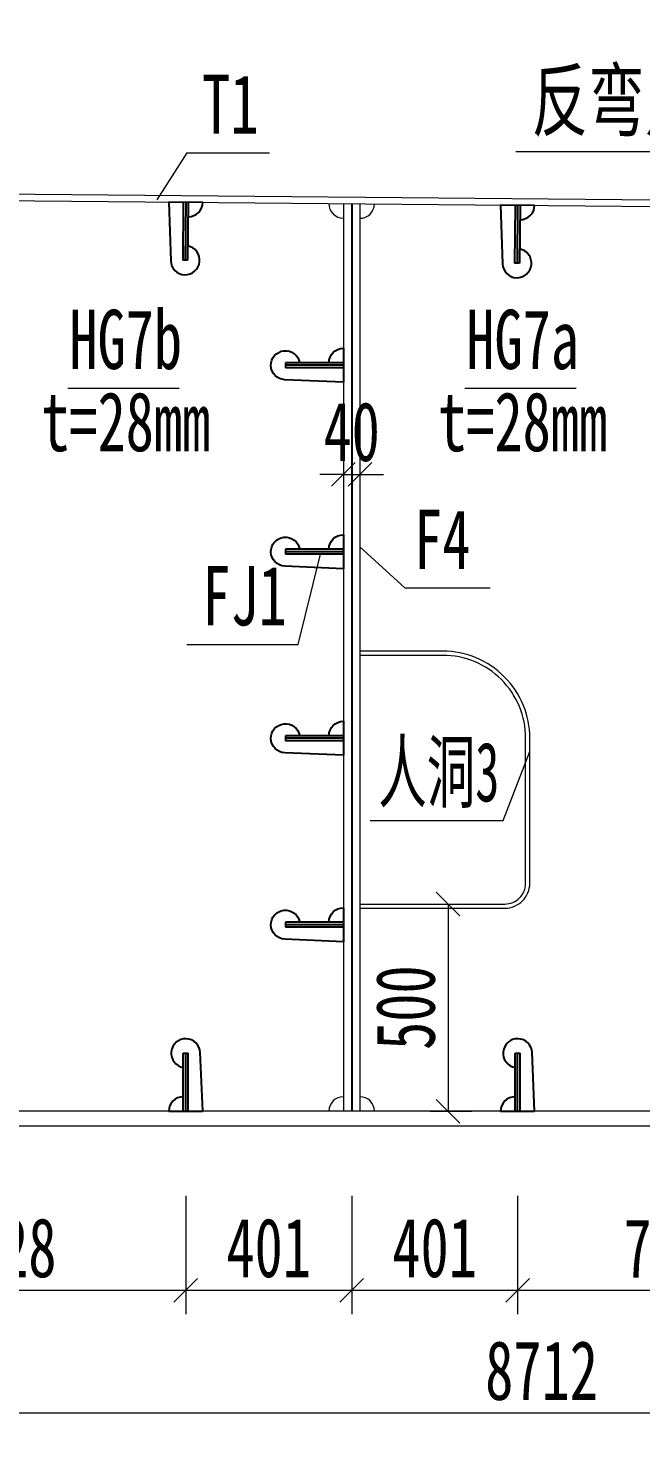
# Model space of a CAD drawing. Header units: millimetres. Extents: x -89049 to 410567, y -307459 to -100425.
# Drawn here: x 200256 to 201735, y -145089 to -141691 of the extents above; entities that cross this region are included whole.
import ezdxf
from ezdxf.enums import TextEntityAlignment as Align

# ---------------------------------------------------------------- set-up
doc = ezdxf.new("R2010")
doc.units = ezdxf.units.MM
doc.layers.get('Defpoints').update_dxf_attribs({"color": 8})
for name, color, linetype, lineweight in [('文字', 7, 'Continuous', 15), ('细实线', 4, 'Continuous', 15), ('钢板粗线', 1, 'Continuous', 25), ('钢板细线', 6, 'Continuous', 15)]:
    doc.layers.add(name, color=color, linetype=linetype, lineweight=lineweight)
doc.styles.add('111', font='', dxfattribs={"width": 0.7})
doc.styles.add('BM_Dim', font='', dxfattribs={"width": 0.85})
doc.styles.get('111').set_extended_font_data('仿宋_GB2312')
doc.styles.get('BM_Dim').set_extended_font_data('仿宋_GB2312')
doc.dimstyles.new('200', dxfattribs={"dimscale": 0, "dimtxt": 2.5, "dimasz": 1, "dimexe": 1, "dimexo": 1, "dimgap": 0.6, "dimtad": 1, "dimdec": 0, "dimdsep": 46, "dimtxsty": '111', "dimblk": 'OBLIQUE', "dimcen": 0, "dimclrd": 4, "dimclre": 4, "dimclrt": 4, "dimadec": 1, "dimazin": 2, "dimtfac": 1, "dimtdec": 0, "dimtix": 1, "dimtmove": 2, "dimatfit": 3, "dimfxl": 4, "dimfxlon": 1, "dimtolj": 1, "dimlwd": -1, "dimlwe": -1, "dimarcsym": 0})

# ---------------------------------------------------------------- blocks, each defined once
blk = doc.blocks.new('_Oblique')
at = {"color": 0, "linetype": 'ByBlock', "lineweight": -2}
blk.add_line((-0.5, -0.5), (0.5, 0.5), dxfattribs=at)
blk = doc.blocks.new('*D3850')
at = {"layer": 'Defpoints', "color": 0}
for p in [(199808.2, -141389.6), (200636.3, -142052), (199808.2, -142116.3)]:
    blk.add_point(p, dxfattribs=at)
at = {"layer": '细实线', "color": 4}
for p, q in [((199808.2, -141618.2), (199808.2, -141332.5)), ((200636.3, -141618.2), (200636.3, -141332.5)), ((200636.3, -141389.6), (199808.2, -141389.6))]:
    blk.add_line(p, q, dxfattribs=at)
at = {"layer": '细实线', "color": 4, "xscale": 57.14285714285715, "yscale": 57.14285714285715, "zscale": 57.14285714285715, "rotation": 180}
blk.add_blockref('_Oblique', (199808.2, -141389.6), dxfattribs=at)
at = {"layer": '细实线', "color": 4, "xscale": 57.14285714285715, "yscale": 57.14285714285715, "zscale": 57.14285714285715}
blk.add_blockref('_Oblique', (200636.3, -141389.6), dxfattribs=at)
at = {"layer": '细实线', "color": 4, "insert": (200222.2, -141287.4), "char_height": 142.86, "attachment_point": 5, "style": '111'}
blk.add_mtext('\\A1;828', dxfattribs=at)
blk = doc.blocks.new('*D3851')
at = {"layer": 'Defpoints', "color": 0}
for p in [(206240.1, -141045.6), (195119.8, -142040), (206240.1, -142046.3)]:
    blk.add_point(p, dxfattribs=at)
at = {"layer": '细实线', "color": 4}
for p, q in [((195119.8, -141274.1), (195119.8, -140988.4)), ((206240.1, -141274.1), (206240.1, -140988.4)), ((195119.8, -141045.6), (206240.1, -141045.6))]:
    blk.add_line(p, q, dxfattribs=at)
at = {"layer": '细实线', "color": 4, "xscale": 57.14285714285715, "yscale": 57.14285714285715, "zscale": 57.14285714285715, "rotation": 180}
blk.add_blockref('_Oblique', (195119.8, -141045.6), dxfattribs=at)
at = {"layer": '细实线', "color": 4, "xscale": 57.14285714285715, "yscale": 57.14285714285715, "zscale": 57.14285714285715}
blk.add_blockref('_Oblique', (206240.1, -141045.6), dxfattribs=at)
at = {"layer": '细实线', "color": 4, "insert": (200679.9, -140943.3), "char_height": 142.86, "attachment_point": 5, "style": '111'}
blk.add_mtext('\\A1;11120', dxfattribs=at)
blk = doc.blocks.new('*D3852')
at = {"layer": 'Defpoints', "color": 0}
for p in [(200636.3, -144303.8), (201036.8, -144303.8), (200636.3, -144736.1)]:
    blk.add_point(p, dxfattribs=at)
at = {"layer": '细实线', "color": 4}
for p, q in [((200636.3, -144507.6), (200636.3, -144793.3)), ((201036.8, -144507.6), (201036.8, -144793.3)), ((201036.8, -144736.1), (200636.3, -144736.1))]:
    blk.add_line(p, q, dxfattribs=at)
at = {"layer": '细实线', "color": 4, "xscale": 57.14285714285715, "yscale": 57.14285714285715, "zscale": 57.14285714285715, "rotation": 180}
blk.add_blockref('_Oblique', (200636.3, -144736.1), dxfattribs=at)
at = {"layer": '细实线', "color": 4, "xscale": 57.14285714285715, "yscale": 57.14285714285715, "zscale": 57.14285714285715}
blk.add_blockref('_Oblique', (201036.8, -144736.1), dxfattribs=at)
at = {"layer": '细实线', "color": 4, "insert": (200836.5, -144633.9), "char_height": 142.86, "attachment_point": 5, "style": '111'}
blk.add_mtext('\\A1;401', dxfattribs=at)
blk = doc.blocks.new('*D3853')
at = {"layer": 'Defpoints', "color": 0}
for p in [(197139.2, -144339.8), (205851.2, -144339.8), (197139.2, -145032.2)]:
    blk.add_point(p, dxfattribs=at)
at = {"layer": '细实线', "color": 4}
for p, q in [((197139.2, -144803.7), (197139.2, -145089.4)), ((205851.2, -144803.7), (205851.2, -145089.4)), ((205851.2, -145032.2), (197139.2, -145032.2))]:
    blk.add_line(p, q, dxfattribs=at)
at = {"layer": '细实线', "color": 4, "xscale": 57.14285714285715, "yscale": 57.14285714285715, "zscale": 57.14285714285715, "rotation": 180}
blk.add_blockref('_Oblique', (197139.2, -145032.2), dxfattribs=at)
at = {"layer": '细实线', "color": 4, "xscale": 57.14285714285715, "yscale": 57.14285714285715, "zscale": 57.14285714285715}
blk.add_blockref('_Oblique', (205851.2, -145032.2), dxfattribs=at)
at = {"layer": '细实线', "color": 4, "insert": (201495.2, -144930), "char_height": 142.86, "attachment_point": 5, "style": '111'}
blk.add_mtext('\\A1;8712', dxfattribs=at)
blk = doc.blocks.new('*D3856')
at = {"layer": 'Defpoints', "color": 0}
for p in [(199808.2, -144303.8), (200636.3, -144303.8), (199808.2, -144736.1)]:
    blk.add_point(p, dxfattribs=at)
at = {"layer": '细实线', "color": 4}
for p, q in [((199808.2, -144507.6), (199808.2, -144793.3)), ((200636.3, -144507.6), (200636.3, -144793.3)), ((200636.3, -144736.1), (199808.2, -144736.1))]:
    blk.add_line(p, q, dxfattribs=at)
at = {"layer": '细实线', "color": 4, "xscale": 57.14285714285715, "yscale": 57.14285714285715, "zscale": 57.14285714285715, "rotation": 180}
blk.add_blockref('_Oblique', (199808.2, -144736.1), dxfattribs=at)
at = {"layer": '细实线', "color": 4, "xscale": 57.14285714285715, "yscale": 57.14285714285715, "zscale": 57.14285714285715}
blk.add_blockref('_Oblique', (200636.3, -144736.1), dxfattribs=at)
at = {"layer": '细实线', "color": 4, "insert": (200222.2, -144633.9), "char_height": 142.86, "attachment_point": 5, "style": '111'}
blk.add_mtext('\\A1;828', dxfattribs=at)
blk = doc.blocks.new('12-140加劲 有过焊孔')
at = {"layer": 'Defpoints'}
blk.add_line((0, 0), (0, 140), dxfattribs=at)
at = {"layer": '钢板粗线', "color": 7}
for p, q in [((-6, 0), (-6, 140)), ((-6, 140), (6, 140)), ((6, 0), (6, 140)), ((41, 0), (35, 141.5)), ((-41, 0), (41, 0))]:
    blk.add_line(p, q, dxfattribs=at)
for centre, start, end in [((0, 140), 2.441, 260.1291), ((-6, 0), 90, 180)]:
    blk.add_arc(centre, 35, start, end, dxfattribs=at)
blk = doc.blocks.new('*D3898')
at = {"layer": 'Defpoints', "color": 0}
for p in [(201437.3, -141389.6), (201437.3, -142022.1), (202152.4, -142129.6)]:
    blk.add_point(p, dxfattribs=at)
at = {"layer": '细实线', "color": 4}
for p, q in [((201437.3, -141618.2), (201437.3, -141332.5)), ((202152.4, -141618.2), (202152.4, -141332.5)), ((202152.4, -141389.6), (201437.3, -141389.6))]:
    blk.add_line(p, q, dxfattribs=at)
at = {"layer": '细实线', "color": 4, "xscale": 57.14285714285715, "yscale": 57.14285714285715, "zscale": 57.14285714285715, "rotation": 180}
blk.add_blockref('_Oblique', (201437.3, -141389.6), dxfattribs=at)
at = {"layer": '细实线', "color": 4, "xscale": 57.14285714285715, "yscale": 57.14285714285715, "zscale": 57.14285714285715}
blk.add_blockref('_Oblique', (202152.4, -141389.6), dxfattribs=at)
at = {"layer": '细实线', "color": 4, "insert": (201794.8, -141288.9), "char_height": 142.86, "attachment_point": 5, "style": '111'}
blk.add_mtext('\\A1;715', dxfattribs=at)
blk = doc.blocks.new('*D3899')
at = {"layer": 'Defpoints', "color": 0}
for p in [(201036.8, -141389.6), (201036.8, -141886.8), (201437.3, -142022.1)]:
    blk.add_point(p, dxfattribs=at)
at = {"layer": '细实线', "color": 4}
for p, q in [((201036.8, -141618.2), (201036.8, -141332.5)), ((201437.3, -141618.2), (201437.3, -141332.5)), ((201437.3, -141389.6), (201036.8, -141389.6))]:
    blk.add_line(p, q, dxfattribs=at)
at = {"layer": '细实线', "color": 4, "xscale": 57.14285714285715, "yscale": 57.14285714285715, "zscale": 57.14285714285715, "rotation": 180}
blk.add_blockref('_Oblique', (201036.8, -141389.6), dxfattribs=at)
at = {"layer": '细实线', "color": 4, "xscale": 57.14285714285715, "yscale": 57.14285714285715, "zscale": 57.14285714285715}
blk.add_blockref('_Oblique', (201437.3, -141389.6), dxfattribs=at)
at = {"layer": '细实线', "color": 4, "insert": (201237, -141287.4), "char_height": 142.86, "attachment_point": 5, "style": '111'}
blk.add_mtext('\\A1;401', dxfattribs=at)
blk = doc.blocks.new('*D3900')
at = {"layer": 'Defpoints', "color": 0}
for p in [(201437.3, -144303.8), (202152.4, -144303.8), (201437.3, -144736.1)]:
    blk.add_point(p, dxfattribs=at)
at = {"layer": '细实线', "color": 4}
for p, q in [((201437.3, -144507.6), (201437.3, -144793.3)), ((202152.4, -144507.6), (202152.4, -144793.3)), ((202152.4, -144736.1), (201437.3, -144736.1))]:
    blk.add_line(p, q, dxfattribs=at)
at = {"layer": '细实线', "color": 4, "xscale": 57.14285714285715, "yscale": 57.14285714285715, "zscale": 57.14285714285715, "rotation": 180}
blk.add_blockref('_Oblique', (201437.3, -144736.1), dxfattribs=at)
at = {"layer": '细实线', "color": 4, "xscale": 57.14285714285715, "yscale": 57.14285714285715, "zscale": 57.14285714285715}
blk.add_blockref('_Oblique', (202152.4, -144736.1), dxfattribs=at)
at = {"layer": '细实线', "color": 4, "insert": (201794.8, -144635.4), "char_height": 142.86, "attachment_point": 5, "style": '111'}
blk.add_mtext('\\A1;715', dxfattribs=at)
blk = doc.blocks.new('*D3901')
at = {"layer": 'Defpoints', "color": 0}
for p in [(201036.8, -144303.8), (201437.3, -144303.8), (201036.8, -144736.1)]:
    blk.add_point(p, dxfattribs=at)
at = {"layer": '细实线', "color": 4}
for p, q in [((201036.8, -144507.6), (201036.8, -144793.3)), ((201437.3, -144507.6), (201437.3, -144793.3)), ((201437.3, -144736.1), (201036.8, -144736.1))]:
    blk.add_line(p, q, dxfattribs=at)
at = {"layer": '细实线', "color": 4, "xscale": 57.14285714285715, "yscale": 57.14285714285715, "zscale": 57.14285714285715, "rotation": 180}
blk.add_blockref('_Oblique', (201036.8, -144736.1), dxfattribs=at)
at = {"layer": '细实线', "color": 4, "xscale": 57.14285714285715, "yscale": 57.14285714285715, "zscale": 57.14285714285715}
blk.add_blockref('_Oblique', (201437.3, -144736.1), dxfattribs=at)
at = {"layer": '细实线', "color": 4, "insert": (201237, -144633.9), "char_height": 142.86, "attachment_point": 5, "style": '111'}
blk.add_mtext('\\A1;401', dxfattribs=at)
blk = doc.blocks.new('*D3907')
at = {"layer": 'Defpoints', "color": 0}
for p in [(195140.1, -142072), (197020.9, -144275.8), (197155.3, -144303.8), (197179.7, -144303.8), (204268.7, -144303.8)]:
    blk.add_point(p, dxfattribs=at)
at = {"layer": '细实线', "color": 4}
blk.add_line((197098.1, -144303.8), (196961.3, -144303.8), dxfattribs=at)
blk.add_arc((197179.7, -144303.8), 161.2, 132.4244, 180, dxfattribs=at)
at = {"layer": '细实线', "color": 4, "xscale": 57.14285714285715, "yscale": 57.14285714285715, "zscale": 57.14285714285715}
for p, rotation in [((197070.9, -144184.8), 42.42438349977064), ((197018.5, -144303.8), 270)]:
    blk.add_blockref('_Oblique', p, dxfattribs=dict(at, rotation=rotation))
at = {"layer": '细实线', "color": 4, "insert": (196881.1, -144205.5), "char_height": 142.857, "attachment_point": 5, "rotation": 71.7683, "style": '111'}
blk.add_mtext('\\A1;47.6%%d', dxfattribs=at)
blk = doc.blocks.new('*D3908')
at = {"layer": 'Defpoints', "color": 0}
for p in [(206240.1, -140741.9), (206240.1, -141742.6), (192974, -142025.3)]:
    blk.add_point(p, dxfattribs=at)
at = {"layer": '细实线', "color": 4}
for p, q in [((192974, -140970.5), (192974, -140684.8)), ((206240.1, -140970.5), (206240.1, -140684.8)), ((192974, -140741.9), (206240.1, -140741.9))]:
    blk.add_line(p, q, dxfattribs=at)
at = {"layer": '细实线', "color": 4, "xscale": 57.14285714285715, "yscale": 57.14285714285715, "zscale": 57.14285714285715, "rotation": 180}
blk.add_blockref('_Oblique', (192974, -140741.9), dxfattribs=at)
at = {"layer": '细实线', "color": 4, "xscale": 57.14285714285715, "yscale": 57.14285714285715, "zscale": 57.14285714285715}
blk.add_blockref('_Oblique', (206240.1, -140741.9), dxfattribs=at)
at = {"layer": '细实线', "color": 4, "insert": (199607, -140639.7), "char_height": 142.86, "attachment_point": 5, "style": '111'}
blk.add_mtext('\\A1;13266', dxfattribs=at)
blk = doc.blocks.new('*D3909')
at = {"layer": 'Defpoints', "color": 0}
for p in [(200636.3, -141389.6), (201036.8, -141886.8), (200636.3, -142052)]:
    blk.add_point(p, dxfattribs=at)
at = {"layer": '细实线', "color": 4}
for p, q in [((200636.3, -141618.2), (200636.3, -141332.5)), ((201036.8, -141618.2), (201036.8, -141332.5)), ((201036.8, -141389.6), (200636.3, -141389.6))]:
    blk.add_line(p, q, dxfattribs=at)
at = {"layer": '细实线', "color": 4, "xscale": 57.14285714285715, "yscale": 57.14285714285715, "zscale": 57.14285714285715, "rotation": 180}
blk.add_blockref('_Oblique', (200636.3, -141389.6), dxfattribs=at)
at = {"layer": '细实线', "color": 4, "xscale": 57.14285714285715, "yscale": 57.14285714285715, "zscale": 57.14285714285715}
blk.add_blockref('_Oblique', (201036.8, -141389.6), dxfattribs=at)
at = {"layer": '细实线', "color": 4, "insert": (200836.5, -141287.4), "char_height": 142.86, "attachment_point": 5, "style": '111'}
blk.add_mtext('\\A1;401', dxfattribs=at)
blk = doc.blocks.new('*D3910')
at = {"layer": 'Defpoints', "color": 0}
for p in [(201016.8, -142712.6), (201056.8, -142719.5), (201056.8, -142767.1)]:
    blk.add_point(p, dxfattribs=at)
at = {"layer": '细实线', "color": 4}
for p, q in [((201016.8, -142767.1), (200959.6, -142767.1)), ((201016.8, -142767.1), (201016.8, -142824.2)), ((201016.8, -142767.1), (201056.8, -142767.1)), ((201056.8, -142767.1), (201056.8, -142824.2)), ((201056.8, -142767.1), (201113.9, -142767.1))]:
    blk.add_line(p, q, dxfattribs=at)
at = {"layer": '细实线', "color": 4, "xscale": 57.14285714285715, "yscale": 57.14285714285715, "zscale": 57.14285714285715}
blk.add_blockref('_Oblique', (201016.8, -142767.1), dxfattribs=at)
at = {"layer": '细实线', "color": 4, "xscale": 57.14285714285715, "yscale": 57.14285714285715, "zscale": 57.14285714285715, "rotation": 180}
blk.add_blockref('_Oblique', (201056.8, -142767.1), dxfattribs=at)
at = {"layer": '细实线', "color": 4, "insert": (201036.8, -142664.9), "char_height": 142.86, "attachment_point": 5, "style": '111'}
blk.add_mtext('\\A1;40', dxfattribs=at)
blk = doc.blocks.new('14-160加劲 有过焊孔')
at = {"layer": 'Defpoints'}
blk.add_line((38609.4, 31489.3), (38609.4, 31629.3), dxfattribs=at)
at = {"layer": '钢板粗线', "color": 7}
for p, q in [((38603.4, 31489.3), (38603.4, 31629.3)), ((38603.4, 31629.3), (38615.4, 31629.3)), ((38615.4, 31489.3), (38615.4, 31629.3)), ((38650.4, 31489.3), (38644.3, 31630.8)), ((38568.4, 31489.3), (38650.4, 31489.3))]:
    blk.add_line(p, q, dxfattribs=at)
for centre, start, end in [((38609.4, 31629.3), 2.441, 260.1291), ((38603.4, 31489.3), 90, 180)]:
    blk.add_arc(centre, 35, start, end, dxfattribs=at)
blk = doc.blocks.new('*D3911')
at = {"layer": 'Defpoints', "color": 0}
for p in [(201169.1, -143803.8), (201169.1, -144303.8), (201269.4, -144303.8)]:
    blk.add_point(p, dxfattribs=at)
at = {"layer": '细实线', "color": 4}
for p, q in [((201226.2, -143803.8), (201326.5, -143803.8)), ((201269.4, -143803.8), (201269.4, -144303.8)), ((201226.2, -144303.8), (201326.5, -144303.8))]:
    blk.add_line(p, q, dxfattribs=at)
at = {"layer": '细实线', "color": 4, "xscale": 57.14285714285715, "yscale": 57.14285714285715, "zscale": 57.14285714285715}
for p, rotation in [((201269.4, -143803.8), 90), ((201269.4, -144303.8), 270)]:
    blk.add_blockref('_Oblique', p, dxfattribs=dict(at, rotation=rotation))
at = {"layer": '细实线', "color": 4, "insert": (201167.1, -144053.8), "char_height": 142.86, "attachment_point": 5, "rotation": 90, "style": '111'}
blk.add_mtext('\\A1;500', dxfattribs=at)

msp = doc.modelspace()

# ---------------------------------------------------------------- linework, layer by layer
at = {"layer": 'Defpoints', "color": 8}
msp.add_line((201036.8, -142114.1), (201036.8, -144303.8), dxfattribs=at)
at = {"layer": '细实线'}
for p, q in [((200639.1, -141991.2), (200566.3, -142104.4)), ((200639.1, -141991.2), (200838.6, -141991.2)), ((201432.7, -141988.1), (201907.4, -141988.1)), ((200351.9, -142558.8), (200620.6, -142558.8)), ((201310, -142558.8), (201578.8, -142558.8)), ((201165.1, -143041.3), (201056.8, -142941.7)), ((200907.5, -143177.4), (200961.8, -142959.8)), ((201165.1, -143041.3), (201371.2, -143041.3)), ((200638.8, -143177.4), (200907.5, -143177.4)), ((201402.6, -143602), (201466.8, -143435.8)), ((201081.5, -143602), (201402.6, -143602))]:
    msp.add_line(p, q, dxfattribs=at)
at = {"layer": '钢板细线', "color": 3}
for p, q in [((201016.8, -142113.9), (201016.8, -144303.8)), ((201056.8, -142114.3), (201056.8, -144303.8))]:
    msp.add_line(p, q, dxfattribs=at)
at = {"layer": '钢板细线'}
for p, q in [((205851.2, -144303.8), (197139.2, -144303.8)), ((205851.2, -144339.8), (197139.2, -144339.8))]:
    msp.add_line(p, q, dxfattribs=at)
at = {"layer": '钢板细线', "elevation": 0}
for points in [[(192973.9, -142018.7), (199828.2, -142087.3), (202132.4, -142107.9), (206878.1, -142036.7)], [(192973.9, -142034.7), (199828.2, -142103.3), (202132.4, -142123.9), (206878.1, -142052.7)]]:
    msp.add_lwpolyline(points, dxfattribs=at)
for points in [[(201056.8, -143813.8), (201406.8, -143813.8, 0.414214), (201466.8, -143753.8), (201466.8, -143403.8, 0.414214), (201256.8, -143193.8), (201056.8, -143193.8)], [(201056.8, -143803.8), (201406.8, -143803.8, 0.414214), (201456.8, -143753.8), (201456.8, -143403.8, 0.414214), (201256.8, -143203.8), (201056.8, -143203.8)]]:
    msp.add_lwpolyline(points, format="xyb", dxfattribs=at)
at = {"layer": '钢板细线'}
for centre, start, end in [((201016.8, -142113.9), 179.4877, 270), ((201056.8, -142114.3), 270, 359.4877), ((201016.8, -144303.8), 90, 180), ((201056.8, -144303.8), 0, 90)]:
    msp.add_arc(centre, 35, start, end, dxfattribs=at)

# ---------------------------------------------------------------- block references
at = {"layer": '细实线', "rotation": 179.4262908401}
for p in [(200636.3, -142110.5), (201437.3, -142117.7)]:
    msp.add_blockref('12-140加劲 有过焊孔', p, dxfattribs=at)
at = {"layer": '钢板细线', "xscale": -1, "rotation": 90.00000000000395}
for p in [(232506.1, -103894.4), (232506.1, -104344.4), (232506.1, -104794.4), (232506.1, -105244.4)]:
    msp.add_blockref('14-160加劲 有过焊孔', p, dxfattribs=at)
at = {"layer": '钢板细线', "rotation": 359.9999999999935}
for p in [(200636.3, -144303.8), (201437.3, -144303.8)]:
    msp.add_blockref('12-140加劲 有过焊孔', p, dxfattribs=at)

# ---------------------------------------------------------------- texts
at = {"layer": '文字', "style": 'BM_Dim'}
for s, width, p in [('反弯点', 0.7, (201676, -141979)), ('T1', 0.7, (200744, -141988.1)), ('HG7b', 0.7, (200491.4, -142555.7)), ('HG7a', 0.7, (201449.5, -142555.7)), ('t=28mm', 0.7, (200491.4, -142754.1)), ('t=28mm', 0.7, (201449.5, -142754.1)), ('F4', 0.7, (201255.6, -143038.2)), ('FJ1', 0.7, (200778.3, -143174.3)), ('人洞3', 0.6, (201247.3, -143599))]:
    msp.add_text(s, height=142.86, dxfattribs=dict(at, width=width)).set_placement(p, align=Align.BOTTOM_CENTER)

# ---------------------------------------------------------------- dimensions: what is measured, and where the dimension line sits
at = {"layer": '细实线'}
for base, p1, p2, override, picture, middle in [((206240.1, -140741.9), (192974, -142025.3), (206240.1, -141742.6), {"dimscale": 57.142857, "dimtxsty": '111', "dimblk": 'Oblique'}, '*D3908', (199607, -140639.7)), ((206240.1, -141045.6), (195119.8, -142040), (206240.1, -142046.3), {"dimscale": 57.142857, "dimtxsty": '111', "dimblk": 'Oblique'}, '*D3851', (200679.9, -140943.3)), ((199808.2, -141389.6), (200636.3, -142052), (199808.2, -142116.3), {"dimscale": 57.142857, "dimblk": 'Oblique'}, '*D3850', (200222.2, -141287.4)), ((200636.2514, -141389.6197), (201036.7596, -141886.7848), (200636.2514, -142052.024), {"dimscale": 57.142857, "dimblk": 'Oblique'}, '*D3909', (200836.5055, -141287.3803)), ((201036.7596, -141389.6197), (201437.2678, -142022.0703), (201036.7596, -141886.7848), {"dimscale": 57.142857, "dimblk": 'Oblique'}, '*D3899', (201237.0137, -141287.3803)), ((201437.3, -141389.6), (202152.4, -142129.6), (201437.3, -142022.1), {"dimscale": 57.142857, "dimblk": 'Oblique'}, '*D3898', (201794.8, -141288.9)), ((201056.8, -142767.1), (201016.8, -142712.6), (201056.8, -142719.5), {"dimscale": 57.142857, "dimblk": 'Oblique'}, '*D3910', (201036.8, -142664.9)), ((199808.2, -144736.1), (200636.3, -144303.8), (199808.2, -144303.8), {"dimscale": 57.142857, "dimblk": 'Oblique'}, '*D3856', (200222.2, -144633.9)), ((200636.2514, -144736.1335), (201036.7596, -144303.7944), (200636.2514, -144303.7944), {"dimscale": 57.142857, "dimtxsty": '111', "dimblk": 'Oblique'}, '*D3852', (200836.5055, -144633.8941)), ((201036.7596, -144736.1335), (201437.2678, -144303.7944), (201036.7596, -144303.7944), {"dimscale": 57.142857, "dimblk": 'Oblique'}, '*D3901', (201237.0137, -144633.8941)), ((201437.3, -144736.1), (202152.4, -144303.8), (201437.3, -144303.8), {"dimscale": 57.142857, "dimblk": 'Oblique'}, '*D3900', (201794.8, -144635.4)), ((197139.2, -145032.2), (205851.2, -144339.8), (197139.2, -144339.8), {"dimscale": 57.142857, "dimtxsty": '111', "dimblk": 'Oblique'}, '*D3853', (201495.2, -144930))]:
    dim = msp.add_linear_dim(base=base, p1=p1, p2=p2, dimstyle='200', override=override, dxfattribs=at)
    dim.commit()
    dim.dimension.update_dxf_attribs({"geometry": picture, "text_midpoint": middle})
dim = msp.add_angular_dim_2l(base=(197020.9, -144275.8), line1=((195140.1, -142072), (197179.7, -144303.8)), line2=((204268.7, -144303.8), (197155.3, -144303.8)), dimstyle='200', override={"dimscale": 57.142857, "dimblk": 'Oblique'}, dxfattribs=at)
dim.commit()
dim.dimension.update_dxf_attribs({"geometry": '*D3907', "text_midpoint": (196881.1, -144205.5), "dimtype": 162})
dim = msp.add_linear_dim(base=(201269.4, -144303.8), p1=(201169.1, -143803.8), p2=(201169.1, -144303.8), angle=90, dimstyle='200', override={"dimscale": 57.142857, "dimblk": 'Oblique'}, dxfattribs=at)
dim.commit()
dim.dimension.update_dxf_attribs({"geometry": '*D3911', "text_midpoint": (201167.1, -144053.8)})

doc.saveas('drawing.dxf')
